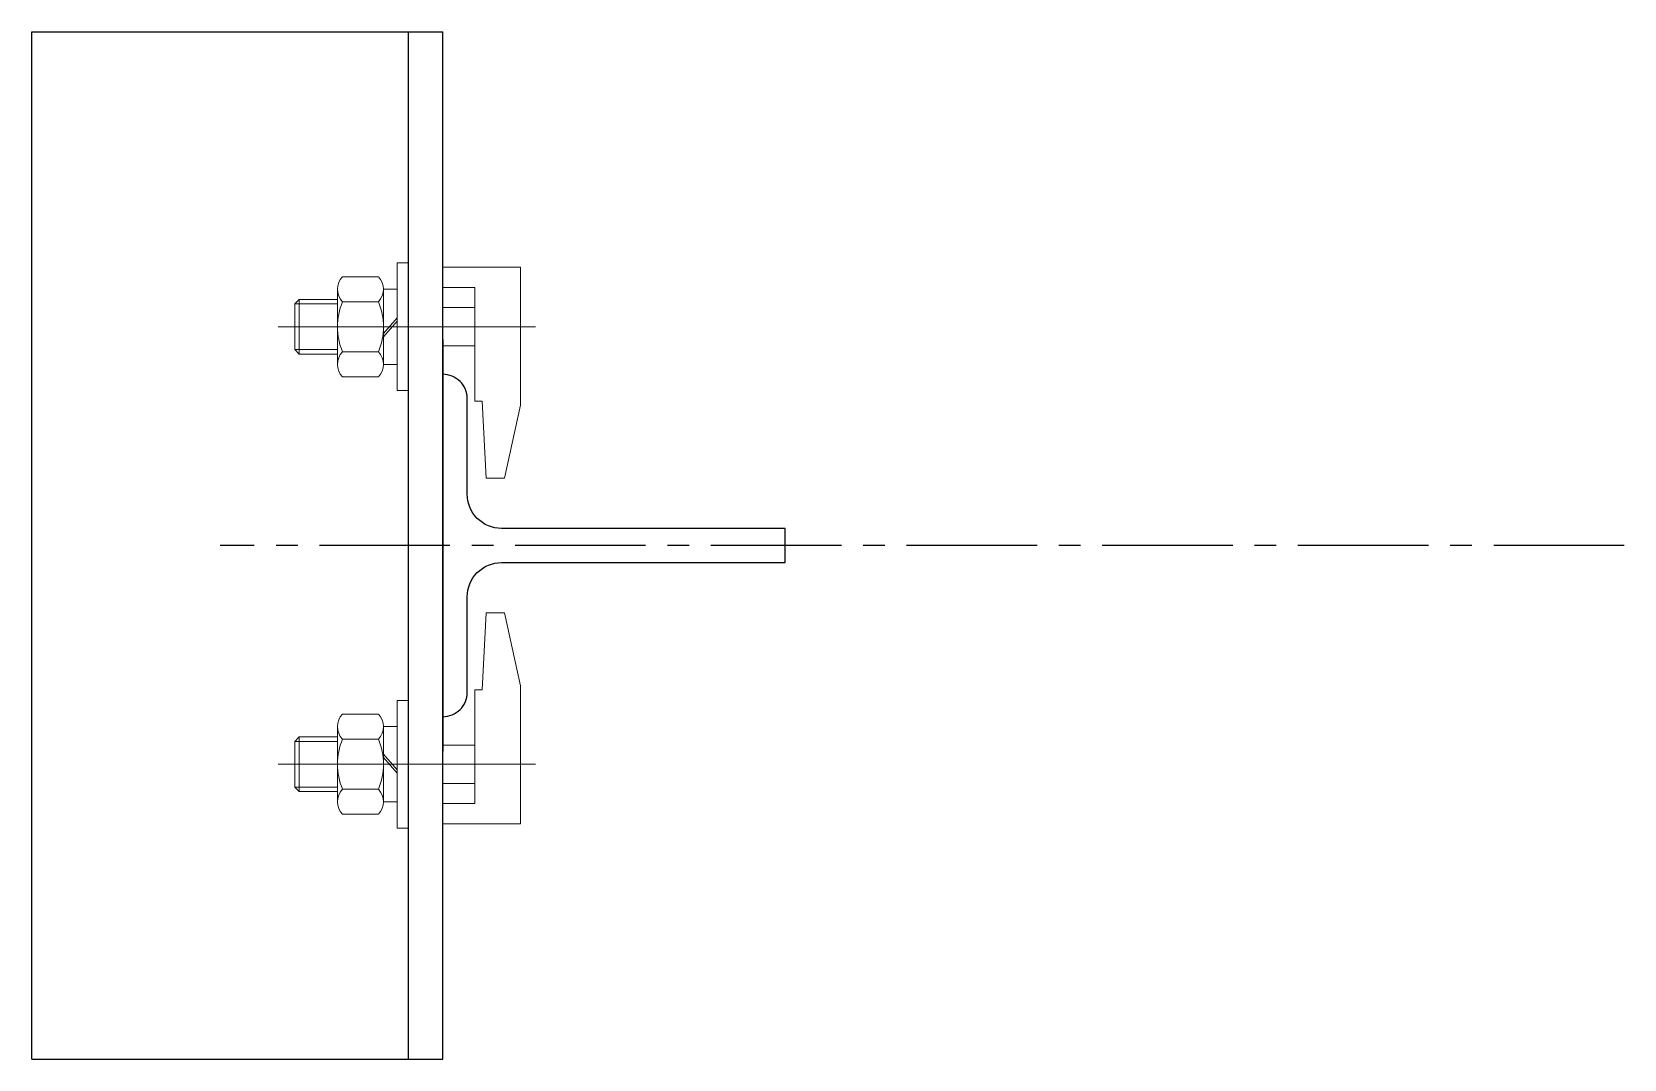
# Model space of a CAD drawing. Header units: millimetres. Extents: x -110 to 123, y -75 to 75.
import ezdxf

# ---------------------------------------------------------------- set-up
doc = ezdxf.new("R2010")
doc.units = ezdxf.units.MM
doc.linetypes.add('CENTER2', pattern=[28.575, 19.05, -3.175, 3.175, -3.175])
doc.linetypes.add('CENTERX2', pattern=[4, 2.5, -0.5, 0.5, -0.5])
for name, color, linetype in [('EKSEN', 253, 'CENTERX2'), ('KONSOL-TIRNAK grubu', 242, 'Continuous'), ('RAY', 4, 'Continuous')]:
    doc.layers.add(name, color=color, linetype=linetype)

msp = doc.modelspace()

# ---------------------------------------------------------------- linework, layer by layer
at = {"layer": 'KONSOL-TIRNAK grubu'}
for p, q in [((-50, -75), (-50, 75)), ((-50, 30.07), (-50, -30.07))]:
    msp.add_line(p, q, dxfattribs=at)
at = {"layer": 'KONSOL-TIRNAK grubu', "lineweight": 20}
for p, q in [((-38.66, 40.62), (-50, 40.62)), ((-38.66, 20.5), (-38.66, 40.62)), ((-45.3, 37.65), (-50, 37.65)), ((-45.3, 21.07), (-45.3, 37.65)), ((-45.3, 34.77), (-50, 34.77)), ((-45.3, 29.17), (-50, 29.17)), ((-45.3, 21.07), (-44.25, 21.07)), ((-43.66, 9.82), (-44.25, 21.07)), ((-40.99, 9.82), (-38.66, 20.5)), ((-43.66, 9.82), (-40.99, 9.82)), ((-43.66, -9.82), (-44.25, -21.07)), ((-43.66, -9.82), (-40.99, -9.82)), ((-40.99, -9.82), (-38.66, -20.5)), ((-38.66, -20.5), (-38.66, -40.62)), ((-45.3, -21.07), (-45.3, -37.65)), ((-45.3, -21.07), (-44.25, -21.07)), ((-45.3, -29.17), (-50, -29.17)), ((-45.3, -34.77), (-50, -34.77)), ((-45.3, -37.65), (-50, -37.65)), ((-38.66, -40.62), (-50, -40.62))]:
    msp.add_line(p, q, dxfattribs=at)
at = {"layer": 'RAY'}
msp.add_lwpolyline([(-46.43, -7.5, -0.414214), (-41.43, -2.5), (0, -2.5), (0, 2.5), (-41.43, 2.5, -0.414214), (-46.43, 7.5), (-46.43, 21.43, 0.414214), (-50, 25), (-50, -25, 0.414214), (-46.43, -21.43)], format="xyb", close=True, dxfattribs=at)

# ---------------------------------------------------------------- wipeouts: each hides what was drawn before it
msp.add_wipeout([(-55, -75), (-110, -75), (-110, 75), (-55, 75)])

# ---------------------------------------------------------------- next in the draw order: linework, layer by layer
at = {"layer": 'EKSEN', "linetype": 'CENTER2'}
msp.add_line((122.5, 0), (-82.5, 0), dxfattribs=at)
at = {"layer": 'KONSOL-TIRNAK grubu', "linetype": 'ByBlock'}
msp.add_line((-110, -75), (-110, 75), dxfattribs=at)
at = {"layer": 'KONSOL-TIRNAK grubu'}
for p, q in [((-110, 75), (-50, 75)), ((-55, -75), (-55, 75)), ((-110, -75), (-50, -75))]:
    msp.add_line(p, q, dxfattribs=at)
at = {"layer": 'KONSOL-TIRNAK grubu', "lineweight": 20}
for p, q in [((-56.67, 41.25), (-55, 41.25)), ((-56.67, 41.25), (-56.67, 31.93)), ((-65.38, 37.42), (-65.38, 31.93)), ((-59.41, 39.25), (-64.63, 39.25)), ((-58.67, 37.42), (-56.67, 37.42)), ((-58.67, 37.42), (-58.67, 31.93)), ((-71.62, 35.27), (-70.95, 35.93)), ((-71.62, 31.93), (-71.62, 35.27)), ((-71.62, 35.27), (-65.38, 35.27)), ((-70.95, 35.93), (-65.38, 35.93)), ((-70.95, 35.93), (-70.95, 31.93)), ((-59.41, 35.59), (-64.63, 35.59)), ((-56.67, 33.24), (-58.67, 30.97)), ((-56.67, 32.74), (-58.67, 30.47)), ((-36.44, 31.93), (-74.05, 31.93)), ((-71.62, 31.93), (-71.62, 28.6)), ((-70.95, 27.93), (-70.95, 31.93)), ((-65.38, 26.45), (-65.38, 31.93)), ((-58.67, 26.45), (-58.67, 31.93)), ((-56.67, 22.62), (-56.67, 31.93)), ((-71.62, 28.6), (-65.38, 28.6)), ((-71.62, 28.6), (-70.95, 27.93)), ((-70.95, 27.93), (-65.38, 27.93)), ((-59.41, 28.28), (-64.63, 28.28)), ((-58.67, 26.45), (-56.67, 26.45)), ((-59.41, 24.62), (-64.63, 24.62)), ((-56.67, 22.62), (-55, 22.62)), ((-56.67, -22.62), (-56.67, -31.93)), ((-56.67, -22.62), (-55, -22.62)), ((-59.41, -24.62), (-64.63, -24.62)), ((-65.38, -26.45), (-65.38, -31.93)), ((-58.67, -26.45), (-56.67, -26.45)), ((-58.67, -26.45), (-58.67, -31.93)), ((-71.62, -28.6), (-70.95, -27.93)), ((-71.62, -28.6), (-65.38, -28.6)), ((-71.62, -31.93), (-71.62, -28.6)), ((-70.95, -27.93), (-70.95, -31.93)), ((-70.95, -27.93), (-65.38, -27.93)), ((-59.41, -28.28), (-64.63, -28.28)), ((-36.44, -31.93), (-74.05, -31.93)), ((-71.62, -31.93), (-71.62, -35.27)), ((-70.95, -35.93), (-70.95, -31.93)), ((-65.38, -37.42), (-65.38, -31.93)), ((-56.67, -32.74), (-58.67, -30.47)), ((-56.67, -33.24), (-58.67, -30.97)), ((-58.67, -37.42), (-58.67, -31.93)), ((-56.67, -41.25), (-56.67, -31.93)), ((-71.62, -35.27), (-70.95, -35.93)), ((-71.62, -35.27), (-65.38, -35.27)), ((-70.95, -35.93), (-65.38, -35.93)), ((-59.41, -35.59), (-64.63, -35.59)), ((-59.41, -39.25), (-64.63, -39.25)), ((-58.67, -37.42), (-56.67, -37.42)), ((-56.67, -41.25), (-55, -41.25))]:
    msp.add_line(p, q, dxfattribs=at)
for centre, radius, start, end in [((-62.76, 37.42), 2.62, 135.7033, 224.2967), ((-61.28, 37.42), 2.62, 315.7033, 44.2967), ((-56.02, 31.93), 9.36, 156.9925, 203.0075), ((-68.02, 31.93), 9.36, 336.9925, 23.0075), ((-62.76, 26.45), 2.62, 135.7033, 224.2967), ((-61.28, 26.45), 2.62, 315.7033, 44.2967), ((-62.76, -26.45), 2.62, 135.7033, 224.2967), ((-61.28, -26.45), 2.62, 315.7033, 44.2967), ((-56.02, -31.93), 9.36, 156.9925, 203.0075), ((-68.02, -31.93), 9.36, 336.9925, 23.0075), ((-62.76, -37.42), 2.62, 135.7033, 224.2967), ((-61.28, -37.42), 2.62, 315.7033, 44.2967)]:
    msp.add_arc(centre, radius, start, end, dxfattribs=at)

doc.saveas('drawing.dxf')
